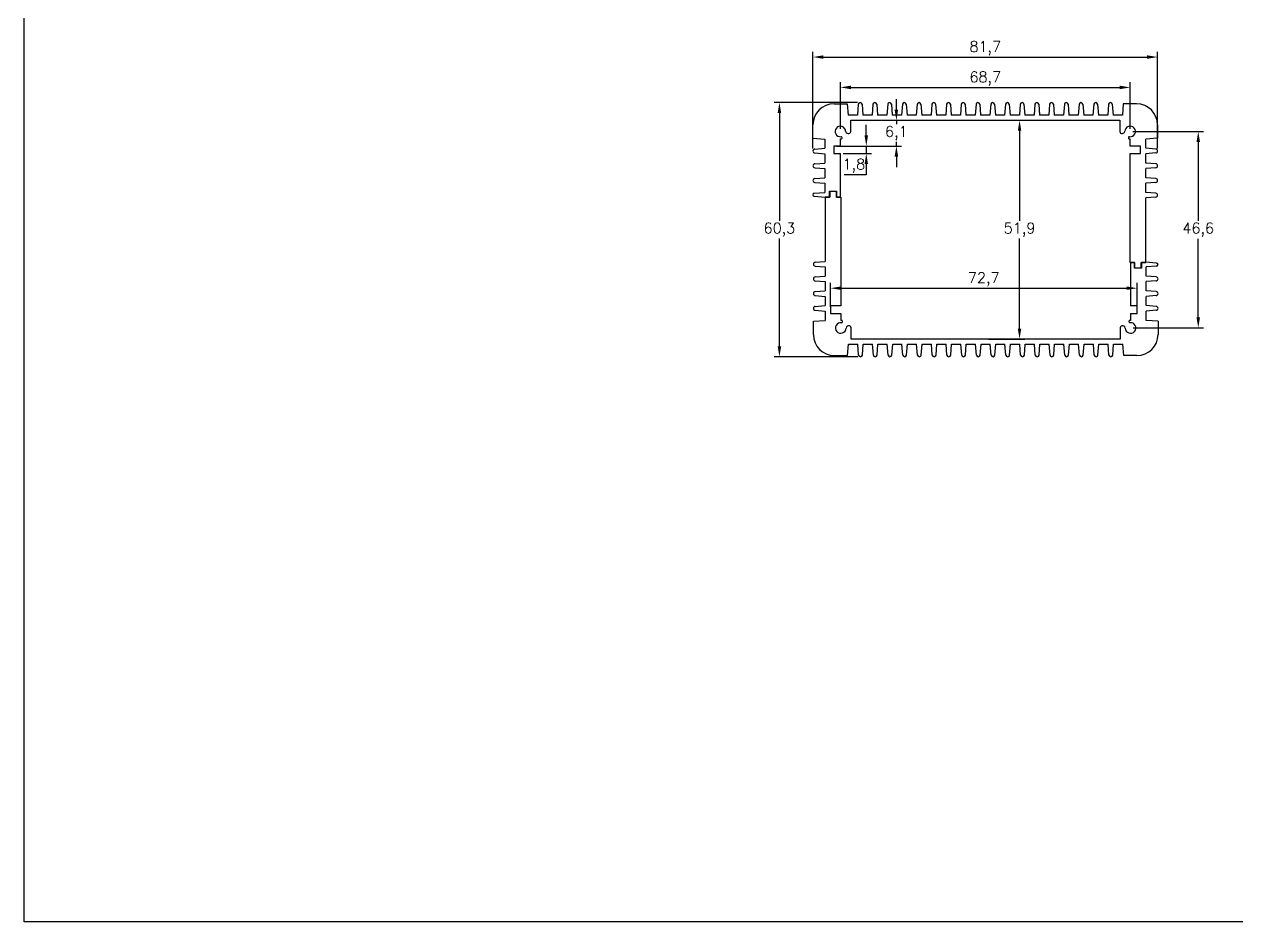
# Model space of a CAD drawing. Header units: millimetres. Extents: x 860 to 1430, y 469 to 872.
# Drawn here: x 860 to 1147.4, y 469.4 to 682.1 of the extents above; entities that cross this region are included whole.
import ezdxf

# ---------------------------------------------------------------- set-up
doc = ezdxf.new("R2010")
doc.units = ezdxf.units.MM
doc.styles.get("Standard").update_dxf_attribs({"font": 'txt.shx', "height": 2.5})
doc.dimstyles.new('ISO-25', dxfattribs={"dimtxt": 2.5, "dimasz": 2.5, "dimexe": 1.25, "dimexo": 0.625, "dimtad": 1, "dimtih": 1, "dimtoh": 1, "dimdec": 1, "dimtxsty": 'Standard', "dimcen": 2.5, "dimadec": 0, "dimazin": 0, "dimtfac": 1, "dimtdec": 1, "dimtmove": 0, "dimatfit": 3, "dimfxl": 0, "dimarcsym": 0})

# ---------------------------------------------------------------- blocks, each defined once
blk = doc.blocks.new('*D2')
at = {"color": 0, "lineweight": -2}
for p, q in [((1053.47, 657.36), (1053.47, 668.42)), ((1055.97, 667.17), (1119.67, 667.17)), ((1122.17, 657.36), (1122.17, 668.42))]:
    blk.add_line(p, q, dxfattribs=at)
at = {"color": 0}
for points in [[(1055.97, 667.59), (1055.97, 666.75), (1053.47, 667.17)], [(1119.67, 667.59), (1119.67, 666.75), (1122.17, 667.17)]]:
    blk.add_solid(points, dxfattribs=at)
at = {"layer": 'Defpoints', "color": 0}
for p in [(1122.17, 667.17), (1053.47, 656.73), (1122.17, 656.73)]:
    blk.add_point(p, dxfattribs=at)
at = {"color": 0, "insert": (1087.82, 669.28), "char_height": 2.5, "attachment_point": 5}
blk.add_mtext('68,7', dxfattribs=at)
blk = doc.blocks.new('*D4')
at = {"color": 0, "lineweight": -2}
for p, q in [((1046.97, 652.72), (1046.97, 675.62)), ((1128.67, 652.72), (1128.67, 675.62)), ((1049.47, 674.37), (1126.17, 674.37))]:
    blk.add_line(p, q, dxfattribs=at)
at = {"color": 0}
for points in [[(1049.47, 674.78), (1049.47, 673.95), (1046.97, 674.37)], [(1126.17, 674.78), (1126.17, 673.95), (1128.67, 674.37)]]:
    blk.add_solid(points, dxfattribs=at)
at = {"layer": 'Defpoints', "color": 0}
for p in [(1128.67, 674.37), (1046.97, 652.09), (1128.67, 652.09)]:
    blk.add_point(p, dxfattribs=at)
at = {"color": 0, "insert": (1087.82, 676.47), "char_height": 2.5, "attachment_point": 5}
blk.add_mtext('81,7', dxfattribs=at)
blk = doc.blocks.new('*D5')
at = {"color": 0, "lineweight": -2}
for p, q in [((1057.54, 663.58), (1037.78, 663.58)), ((1039.03, 661.08), (1039.03, 635.55)), ((1039.03, 605.8), (1039.03, 631.34)), ((1057.63, 603.3), (1037.78, 603.3))]:
    blk.add_line(p, q, dxfattribs=at)
at = {"color": 0}
for points in [[(1038.61, 661.08), (1039.45, 661.08), (1039.03, 663.58)], [(1038.61, 605.8), (1039.45, 605.8), (1039.03, 603.3)]]:
    blk.add_solid(points, dxfattribs=at)
at = {"layer": 'Defpoints', "color": 0}
for p in [(1058.16, 663.58), (1039.03, 603.3), (1058.25, 603.3)]:
    blk.add_point(p, dxfattribs=at)
at = {"color": 0, "insert": (1039.03, 633.44), "char_height": 2.5, "attachment_point": 5}
blk.add_mtext('60,3', dxfattribs=at)
blk = doc.blocks.new('*D6')
at = {"color": 0, "lineweight": -2}
for p, q in [((1122.8, 656.73), (1139.56, 656.73)), ((1138.31, 654.23), (1138.31, 635.58)), ((1138.31, 612.65), (1138.31, 631.31)), ((1122.9, 610.15), (1139.56, 610.15))]:
    blk.add_line(p, q, dxfattribs=at)
at = {"color": 0}
for points in [[(1137.89, 654.23), (1138.72, 654.23), (1138.31, 656.73)], [(1137.89, 612.65), (1138.72, 612.65), (1138.31, 610.15)]]:
    blk.add_solid(points, dxfattribs=at)
at = {"layer": 'Defpoints', "color": 0}
for p in [(1122.17, 656.73), (1122.27, 610.15), (1138.31, 610.15)]:
    blk.add_point(p, dxfattribs=at)
at = {"color": 0, "insert": (1138.31, 633.44), "char_height": 2.5, "attachment_point": 5}
blk.add_mtext('46,6', dxfattribs=at)
blk = doc.blocks.new('*D7')
at = {"color": 0, "lineweight": -2}
for p, q in [((1059.61, 655.78), (1059.61, 658.28)), ((1054.1, 653.28), (1060.86, 653.28)), ((1059.61, 653.28), (1059.61, 651.48)), ((1054.1, 651.48), (1060.86, 651.48)), ((1059.61, 648.98), (1059.61, 646.48)), ((1059.61, 646.48), (1054.35, 646.48))]:
    blk.add_line(p, q, dxfattribs=at)
at = {"color": 0}
for points in [[(1059.2, 655.78), (1060.03, 655.78), (1059.61, 653.28)], [(1059.2, 648.98), (1060.03, 648.98), (1059.61, 651.48)]]:
    blk.add_solid(points, dxfattribs=at)
at = {"layer": 'Defpoints', "color": 0}
for p in [(1053.47, 653.28), (1053.47, 651.48), (1059.61, 651.48)]:
    blk.add_point(p, dxfattribs=at)
at = {"color": 0, "insert": (1056.67, 648.59), "char_height": 2.5, "attachment_point": 5}
blk.add_mtext('1,8', dxfattribs=at)
blk = doc.blocks.new('*D9')
at = {"color": 0, "lineweight": -2}
for p, q in [((1066.75, 661.88), (1066.75, 664.38)), ((1056.55, 659.38), (1068, 659.38)), ((1066.75, 659.38), (1066.75, 658.44)), ((1052.55, 653.28), (1068, 653.28)), ((1066.75, 653.28), (1066.75, 654.23)), ((1066.75, 650.78), (1066.75, 648.28))]:
    blk.add_line(p, q, dxfattribs=at)
at = {"color": 0}
for points in [[(1066.33, 661.88), (1067.17, 661.88), (1066.75, 659.38)], [(1066.33, 650.78), (1067.17, 650.78), (1066.75, 653.28)]]:
    blk.add_solid(points, dxfattribs=at)
at = {"layer": 'Defpoints', "color": 0}
for p in [(1055.92, 659.38), (1066.75, 659.38), (1051.93, 653.28)]:
    blk.add_point(p, dxfattribs=at)
at = {"color": 0, "insert": (1066.75, 656.33), "char_height": 2.5, "attachment_point": 5}
blk.add_mtext('6,1', dxfattribs=at)
blk = doc.blocks.new('*D10')
at = {"color": 0, "lineweight": -2}
for p, q in [((1051.11, 615.13), (1051.11, 620.82)), ((1053.61, 619.57), (1121.31, 619.57)), ((1123.81, 615.13), (1123.81, 620.82))]:
    blk.add_line(p, q, dxfattribs=at)
at = {"color": 0}
for points in [[(1053.61, 619.99), (1053.61, 619.16), (1051.11, 619.57)], [(1121.31, 619.99), (1121.31, 619.16), (1123.81, 619.57)]]:
    blk.add_solid(points, dxfattribs=at)
at = {"layer": 'Defpoints', "color": 0}
for p in [(1123.81, 619.57), (1051.11, 614.5), (1123.81, 614.5)]:
    blk.add_point(p, dxfattribs=at)
at = {"color": 0, "insert": (1087.46, 621.68), "char_height": 2.5, "attachment_point": 5}
blk.add_mtext('72,7', dxfattribs=at)
blk = doc.blocks.new('*D11')
at = {"color": 0, "lineweight": -2}
for p, q in [((1088.55, 659.38), (1097.2, 659.38)), ((1095.95, 656.88), (1095.95, 635.55)), ((1095.95, 610), (1095.95, 631.34)), ((1088.55, 607.5), (1097.2, 607.5))]:
    blk.add_line(p, q, dxfattribs=at)
at = {"color": 0}
for points in [[(1095.53, 656.88), (1096.36, 656.88), (1095.95, 659.38)], [(1095.53, 610), (1096.36, 610), (1095.95, 607.5)]]:
    blk.add_solid(points, dxfattribs=at)
at = {"layer": 'Defpoints', "color": 0}
for p in [(1087.92, 659.38), (1095.95, 659.38), (1087.92, 607.5)]:
    blk.add_point(p, dxfattribs=at)
at = {"color": 0, "insert": (1095.95, 633.44), "char_height": 2.5, "attachment_point": 5}
blk.add_mtext('51,9', dxfattribs=at)

msp = doc.modelspace()

# ---------------------------------------------------------------- linework, layer by layer
at = {"linetype": 'Continuous'}
for p, q in [((1051.97, 663.28), (1055.11, 663.28)), ((1051.97, 663.28), (1055.11, 663.28)), ((1055.11, 663.28), (1055.32, 660.58)), ((1055.11, 663.28), (1055.32, 660.58)), ((1057.71, 663.17), (1057.51, 660.58)), ((1057.71, 663.17), (1057.51, 660.58)), ((1058.61, 663.17), (1058.81, 660.58)), ((1058.61, 663.17), (1058.81, 660.58)), ((1061.2, 663.17), (1061, 660.58)), ((1061.2, 663.17), (1061, 660.58)), ((1062.1, 663.17), (1062.3, 660.58)), ((1062.1, 663.17), (1062.3, 660.58)), ((1064.69, 663.17), (1064.49, 660.58)), ((1064.69, 663.17), (1064.49, 660.58)), ((1065.59, 663.17), (1065.79, 660.58)), ((1065.59, 663.17), (1065.79, 660.58)), ((1068.18, 663.17), (1067.98, 660.58)), ((1068.18, 663.17), (1067.98, 660.58)), ((1069.08, 663.17), (1069.28, 660.58)), ((1069.08, 663.17), (1069.28, 660.58)), ((1071.67, 663.17), (1071.47, 660.58)), ((1071.67, 663.17), (1071.47, 660.58)), ((1072.57, 663.17), (1072.77, 660.58)), ((1072.57, 663.17), (1072.77, 660.58)), ((1075.16, 663.17), (1074.96, 660.58)), ((1075.16, 663.17), (1074.96, 660.58)), ((1076.06, 663.17), (1076.26, 660.58)), ((1076.06, 663.17), (1076.26, 660.58)), ((1078.65, 663.17), (1078.45, 660.58)), ((1078.65, 663.17), (1078.45, 660.58)), ((1079.55, 663.17), (1079.75, 660.58)), ((1079.55, 663.17), (1079.75, 660.58)), ((1082.14, 663.17), (1081.94, 660.58)), ((1082.14, 663.17), (1081.94, 660.58)), ((1083.04, 663.17), (1083.24, 660.58)), ((1083.04, 663.17), (1083.24, 660.58)), ((1085.63, 663.17), (1085.43, 660.58)), ((1085.63, 663.17), (1085.43, 660.58)), ((1086.53, 663.17), (1086.73, 660.58)), ((1086.53, 663.17), (1086.73, 660.58)), ((1089.12, 663.17), (1088.92, 660.58)), ((1089.12, 663.17), (1088.92, 660.58)), ((1090.02, 663.17), (1090.22, 660.58)), ((1090.02, 663.17), (1090.22, 660.58)), ((1092.61, 663.17), (1092.41, 660.58)), ((1092.61, 663.17), (1092.41, 660.58)), ((1093.51, 663.17), (1093.71, 660.58)), ((1093.51, 663.17), (1093.71, 660.58)), ((1096.1, 663.17), (1095.9, 660.58)), ((1096.1, 663.17), (1095.9, 660.58)), ((1097, 663.17), (1097.2, 660.58)), ((1097, 663.17), (1097.2, 660.58)), ((1099.59, 663.17), (1099.39, 660.58)), ((1099.59, 663.17), (1099.39, 660.58)), ((1100.49, 663.17), (1100.69, 660.58)), ((1100.49, 663.17), (1100.69, 660.58)), ((1103.08, 663.17), (1102.88, 660.58)), ((1103.08, 663.17), (1102.88, 660.58)), ((1103.98, 663.17), (1104.18, 660.58)), ((1103.98, 663.17), (1104.18, 660.58)), ((1106.57, 663.17), (1106.37, 660.58)), ((1106.57, 663.17), (1106.37, 660.58)), ((1107.47, 663.17), (1107.67, 660.58)), ((1107.47, 663.17), (1107.67, 660.58)), ((1110.06, 663.17), (1109.86, 660.58)), ((1110.06, 663.17), (1109.86, 660.58)), ((1110.96, 663.17), (1111.16, 660.58)), ((1110.96, 663.17), (1111.16, 660.58)), ((1113.55, 663.17), (1113.35, 660.58)), ((1113.55, 663.17), (1113.35, 660.58)), ((1114.45, 663.17), (1114.65, 660.58)), ((1114.45, 663.17), (1114.65, 660.58)), ((1117.04, 663.17), (1116.84, 660.58)), ((1117.04, 663.17), (1116.84, 660.58)), ((1117.94, 663.17), (1118.14, 660.58)), ((1117.94, 663.17), (1118.14, 660.58)), ((1120.54, 663.28), (1120.33, 660.58)), ((1120.54, 663.28), (1120.33, 660.58)), ((1123.67, 663.28), (1120.54, 663.28)), ((1123.67, 663.28), (1120.54, 663.28)), ((1046.97, 655.15), (1046.97, 658.28)), ((1046.97, 655.15), (1046.97, 658.28)), ((1057.51, 660.58), (1055.32, 660.58)), ((1057.51, 660.58), (1055.32, 660.58)), ((1055.92, 656.73), (1055.92, 659.38)), ((1055.92, 659.38), (1119.72, 659.38)), ((1055.92, 656.73), (1055.92, 659.38)), ((1055.92, 659.38), (1119.72, 659.38)), ((1061, 660.58), (1058.81, 660.58)), ((1061, 660.58), (1058.81, 660.58)), ((1064.49, 660.58), (1062.3, 660.58)), ((1064.49, 660.58), (1062.3, 660.58)), ((1067.98, 660.58), (1065.79, 660.58)), ((1067.98, 660.58), (1065.79, 660.58)), ((1071.47, 660.58), (1069.28, 660.58)), ((1071.47, 660.58), (1069.28, 660.58)), ((1074.96, 660.58), (1072.77, 660.58)), ((1074.96, 660.58), (1072.77, 660.58)), ((1078.45, 660.58), (1076.26, 660.58)), ((1078.45, 660.58), (1076.26, 660.58)), ((1081.94, 660.58), (1079.75, 660.58)), ((1081.94, 660.58), (1079.75, 660.58)), ((1085.43, 660.58), (1083.24, 660.58)), ((1085.43, 660.58), (1083.24, 660.58)), ((1088.92, 660.58), (1086.73, 660.58)), ((1088.92, 660.58), (1086.73, 660.58)), ((1092.41, 660.58), (1090.22, 660.58)), ((1092.41, 660.58), (1090.22, 660.58)), ((1095.9, 660.58), (1093.71, 660.58)), ((1095.9, 660.58), (1093.71, 660.58)), ((1099.39, 660.58), (1097.2, 660.58)), ((1099.39, 660.58), (1097.2, 660.58)), ((1102.88, 660.58), (1100.69, 660.58)), ((1102.88, 660.58), (1100.69, 660.58)), ((1106.37, 660.58), (1104.18, 660.58)), ((1106.37, 660.58), (1104.18, 660.58)), ((1109.86, 660.58), (1107.67, 660.58)), ((1109.86, 660.58), (1107.67, 660.58)), ((1113.35, 660.58), (1111.16, 660.58)), ((1113.35, 660.58), (1111.16, 660.58)), ((1116.84, 660.58), (1114.65, 660.58)), ((1116.84, 660.58), (1114.65, 660.58)), ((1120.33, 660.58), (1118.14, 660.58)), ((1120.33, 660.58), (1118.14, 660.58)), ((1119.72, 659.38), (1119.72, 656.73)), ((1119.72, 659.38), (1119.72, 656.73)), ((1128.67, 658.28), (1128.67, 655.15)), ((1128.67, 658.28), (1128.67, 655.15)), ((1053.87, 655.23), (1053.84, 655.34)), ((1053.87, 655.23), (1053.84, 655.34)), ((1055.09, 656.3), (1055.29, 656.24)), ((1055.09, 656.3), (1055.29, 656.24)), ((1120.35, 656.24), (1120.55, 656.3)), ((1120.35, 656.24), (1120.55, 656.3)), ((1121.8, 655.34), (1121.77, 655.23)), ((1121.8, 655.34), (1121.77, 655.23)), ((1046.97, 655.15), (1049.77, 654.93)), ((1046.97, 655.15), (1049.77, 654.93)), ((1047.4, 652.56), (1049.77, 652.74)), ((1047.4, 652.56), (1049.77, 652.74)), ((1049.77, 654.93), (1049.77, 652.74)), ((1049.77, 654.93), (1049.77, 652.74)), ((1051.93, 653.28), (1051.93, 651.48)), ((1053.47, 653.28), (1051.93, 653.28)), ((1051.93, 653.28), (1051.93, 651.48)), ((1053.47, 653.28), (1051.93, 653.28)), ((1053.47, 653.28), (1053.47, 654.98)), ((1053.47, 654.98), (1053.68, 654.98)), ((1053.47, 653.28), (1053.47, 654.98)), ((1053.47, 654.98), (1053.68, 654.98)), ((1121.96, 654.98), (1122.17, 654.98)), ((1121.96, 654.98), (1122.17, 654.98)), ((1122.17, 653.28), (1122.17, 654.98)), ((1122.17, 653.28), (1122.17, 654.98)), ((1124.63, 653.28), (1122.17, 653.28)), ((1124.63, 653.28), (1122.17, 653.28)), ((1124.63, 651.48), (1124.63, 653.28)), ((1124.63, 651.48), (1124.63, 653.28)), ((1128.67, 655.15), (1125.87, 654.93)), ((1128.67, 655.15), (1125.87, 654.93)), ((1125.87, 652.74), (1125.87, 654.93)), ((1125.87, 652.74), (1125.87, 654.93)), ((1128.24, 652.56), (1125.87, 652.74)), ((1128.24, 652.56), (1125.87, 652.74)), ((1047.4, 651.63), (1049.77, 651.44)), ((1047.4, 651.63), (1049.77, 651.44)), ((1049.77, 651.44), (1049.77, 649.25)), ((1049.77, 651.44), (1049.77, 649.25)), ((1051.93, 651.48), (1053.47, 651.48)), ((1051.93, 651.48), (1053.47, 651.48)), ((1053.47, 641.18), (1053.47, 651.48)), ((1053.47, 641.18), (1053.47, 651.48)), ((1122.17, 651.48), (1124.63, 651.48)), ((1122.17, 625.7), (1122.17, 651.48)), ((1122.17, 651.48), (1124.63, 651.48)), ((1122.17, 625.7), (1122.17, 651.48)), ((1128.24, 651.63), (1125.87, 651.44)), ((1128.24, 651.63), (1125.87, 651.44)), ((1125.87, 649.25), (1125.87, 651.44)), ((1125.87, 649.25), (1125.87, 651.44)), ((1047.4, 649.07), (1049.77, 649.25)), ((1047.4, 649.07), (1049.77, 649.25)), ((1047.4, 648.14), (1049.77, 647.95)), ((1047.4, 648.14), (1049.77, 647.95)), ((1049.77, 647.95), (1049.77, 645.76)), ((1049.77, 647.95), (1049.77, 645.76)), ((1128.24, 649.07), (1125.87, 649.25)), ((1128.24, 649.07), (1125.87, 649.25)), ((1128.24, 648.14), (1125.87, 647.95)), ((1128.24, 648.14), (1125.87, 647.95)), ((1125.87, 645.76), (1125.87, 647.95)), ((1125.87, 645.76), (1125.87, 647.95)), ((1047.4, 645.58), (1049.77, 645.76)), ((1047.4, 645.58), (1049.77, 645.76)), ((1047.4, 644.65), (1049.77, 644.46)), ((1047.4, 644.65), (1049.77, 644.46)), ((1049.77, 644.46), (1049.77, 642.27)), ((1049.77, 644.46), (1049.77, 642.27)), ((1128.24, 645.58), (1125.87, 645.76)), ((1128.24, 645.58), (1125.87, 645.76)), ((1128.24, 644.65), (1125.87, 644.46)), ((1128.24, 644.65), (1125.87, 644.46)), ((1125.87, 642.27), (1125.87, 644.46)), ((1125.87, 642.27), (1125.87, 644.46)), ((1047.29, 642.08), (1049.77, 642.27)), ((1047.29, 642.08), (1049.77, 642.27)), ((1047.29, 641.38), (1049.87, 641.17)), ((1047.29, 641.38), (1049.87, 641.17)), ((1050.97, 641.18), (1049.87, 641.18)), ((1049.87, 641.18), (1049.87, 625.91)), ((1050.97, 641.18), (1049.87, 641.18)), ((1049.87, 641.18), (1049.87, 625.91)), ((1050.87, 641.18), (1050.87, 642.58)), ((1050.87, 642.58), (1052.57, 642.58)), ((1050.87, 641.18), (1050.87, 642.58)), ((1050.87, 642.58), (1052.57, 642.58)), ((1050.97, 642.58), (1052.47, 642.58)), ((1050.97, 642.58), (1050.97, 641.18)), ((1050.97, 642.58), (1052.47, 642.58)), ((1050.97, 642.58), (1050.97, 641.18)), ((1052.47, 642.58), (1052.47, 641.18)), ((1052.47, 642.58), (1052.47, 641.18)), ((1053.57, 641.18), (1052.47, 641.18)), ((1053.57, 641.18), (1052.47, 641.18)), ((1052.57, 642.58), (1052.57, 641.18)), ((1052.57, 642.58), (1052.57, 641.18)), ((1053.57, 641.18), (1053.57, 615.4)), ((1053.57, 641.18), (1053.57, 615.4)), ((1128.24, 642.09), (1125.87, 642.27)), ((1128.24, 642.09), (1125.87, 642.27)), ((1128.24, 641.16), (1125.87, 640.97)), ((1128.24, 641.16), (1125.87, 640.97)), ((1125.87, 625.7), (1125.87, 640.97)), ((1125.87, 625.7), (1125.87, 640.97)), ((1047.5, 625.72), (1049.87, 625.91)), ((1047.5, 625.72), (1049.87, 625.91)), ((1047.5, 624.8), (1049.87, 624.61)), ((1047.5, 624.8), (1049.87, 624.61)), ((1049.87, 624.61), (1049.87, 622.42)), ((1049.87, 624.61), (1049.87, 622.42)), ((1122.17, 625.7), (1123.27, 625.7)), ((1122.17, 625.7), (1123.27, 625.7)), ((1122.27, 625.7), (1122.27, 615.4)), ((1122.27, 625.7), (1122.27, 615.4)), ((1123.17, 624.3), (1123.17, 625.7)), ((1123.17, 624.3), (1123.17, 625.7)), ((1124.87, 624.3), (1123.17, 624.3)), ((1124.87, 624.3), (1123.17, 624.3)), ((1123.27, 624.3), (1123.27, 625.7)), ((1123.27, 624.3), (1123.27, 625.7)), ((1124.77, 624.3), (1123.27, 624.3)), ((1124.77, 624.3), (1123.27, 624.3)), ((1124.77, 625.7), (1125.87, 625.7)), ((1124.77, 624.3), (1124.77, 625.7)), ((1124.77, 625.7), (1125.87, 625.7)), ((1124.77, 624.3), (1124.77, 625.7)), ((1124.87, 625.7), (1124.87, 624.3)), ((1124.87, 625.7), (1124.87, 624.3)), ((1128.45, 625.51), (1125.87, 625.71)), ((1128.45, 625.51), (1125.87, 625.71)), ((1128.45, 624.81), (1125.97, 624.61)), ((1128.45, 624.81), (1125.97, 624.61)), ((1125.97, 622.42), (1125.97, 624.61)), ((1125.97, 622.42), (1125.97, 624.61)), ((1047.5, 622.24), (1049.87, 622.42)), ((1047.5, 622.24), (1049.87, 622.42)), ((1047.5, 621.31), (1049.87, 621.12)), ((1047.5, 621.31), (1049.87, 621.12)), ((1049.87, 621.12), (1049.87, 618.93)), ((1049.87, 621.12), (1049.87, 618.93)), ((1128.34, 622.24), (1125.97, 622.42)), ((1128.34, 622.24), (1125.97, 622.42)), ((1128.34, 621.31), (1125.97, 621.12)), ((1128.34, 621.31), (1125.97, 621.12)), ((1125.97, 618.93), (1125.97, 621.12)), ((1125.97, 618.93), (1125.97, 621.12)), ((1047.5, 618.75), (1049.87, 618.93)), ((1047.5, 618.75), (1049.87, 618.93)), ((1128.34, 618.75), (1125.97, 618.93)), ((1128.34, 618.75), (1125.97, 618.93)), ((1047.5, 617.82), (1049.87, 617.63)), ((1047.5, 617.82), (1049.87, 617.63)), ((1047.5, 615.26), (1049.87, 615.44)), ((1047.5, 615.26), (1049.87, 615.44)), ((1049.87, 617.63), (1049.87, 615.44)), ((1049.87, 617.63), (1049.87, 615.44)), ((1053.57, 615.4), (1051.11, 615.4)), ((1051.11, 615.4), (1051.11, 613.6)), ((1053.57, 615.4), (1051.11, 615.4)), ((1051.11, 615.4), (1051.11, 613.6)), ((1123.81, 615.4), (1122.27, 615.4)), ((1123.81, 615.4), (1122.27, 615.4)), ((1123.81, 613.6), (1123.81, 615.4)), ((1123.81, 613.6), (1123.81, 615.4)), ((1128.34, 617.82), (1125.97, 617.63)), ((1128.34, 617.82), (1125.97, 617.63)), ((1125.97, 615.44), (1125.97, 617.63)), ((1125.97, 615.44), (1125.97, 617.63)), ((1128.34, 615.26), (1125.97, 615.44)), ((1128.34, 615.26), (1125.97, 615.44)), ((1047.5, 614.33), (1049.87, 614.14)), ((1047.5, 614.33), (1049.87, 614.14)), ((1049.87, 614.14), (1049.87, 611.95)), ((1049.87, 614.14), (1049.87, 611.95)), ((1051.11, 613.6), (1053.57, 613.6)), ((1051.11, 613.6), (1053.57, 613.6)), ((1053.57, 613.6), (1053.57, 611.9)), ((1053.57, 613.6), (1053.57, 611.9)), ((1122.27, 613.6), (1122.27, 611.9)), ((1122.27, 613.6), (1123.81, 613.6)), ((1122.27, 613.6), (1122.27, 611.9)), ((1122.27, 613.6), (1123.81, 613.6)), ((1128.34, 614.33), (1125.97, 614.14)), ((1128.34, 614.33), (1125.97, 614.14)), ((1125.97, 611.95), (1125.97, 614.14)), ((1125.97, 611.95), (1125.97, 614.14)), ((1047.07, 611.73), (1049.87, 611.95)), ((1047.07, 611.73), (1049.87, 611.95)), ((1047.07, 608.6), (1047.07, 611.73)), ((1047.07, 608.6), (1047.07, 611.73)), ((1053.78, 611.9), (1053.57, 611.9)), ((1053.78, 611.9), (1053.57, 611.9)), ((1053.94, 611.54), (1053.97, 611.65)), ((1053.94, 611.54), (1053.97, 611.65)), ((1055.39, 610.64), (1055.19, 610.59)), ((1055.39, 610.64), (1055.19, 610.59)), ((1056.02, 607.5), (1056.02, 610.16)), ((1056.02, 607.5), (1056.02, 610.16)), ((1119.82, 610.16), (1119.82, 607.5)), ((1119.82, 610.16), (1119.82, 607.5)), ((1120.65, 610.59), (1120.45, 610.64)), ((1120.65, 610.59), (1120.45, 610.64)), ((1121.87, 611.65), (1121.9, 611.54)), ((1121.87, 611.65), (1121.9, 611.54)), ((1122.27, 611.9), (1122.06, 611.9)), ((1122.27, 611.9), (1122.06, 611.9)), ((1128.77, 611.73), (1125.97, 611.95)), ((1128.77, 611.73), (1125.97, 611.95)), ((1128.77, 611.73), (1128.77, 608.6)), ((1128.77, 611.73), (1128.77, 608.6)), ((1119.82, 607.5), (1056.02, 607.5)), ((1119.82, 607.5), (1056.02, 607.5)), ((1052.07, 603.6), (1055.2, 603.6)), ((1052.07, 603.6), (1055.2, 603.6)), ((1055.2, 603.6), (1055.41, 606.3)), ((1055.2, 603.6), (1055.41, 606.3)), ((1055.41, 606.3), (1057.6, 606.3)), ((1055.41, 606.3), (1057.6, 606.3)), ((1057.8, 603.71), (1057.6, 606.3)), ((1057.8, 603.71), (1057.6, 606.3)), ((1058.7, 603.71), (1058.9, 606.3)), ((1058.7, 603.71), (1058.9, 606.3)), ((1058.9, 606.3), (1061.09, 606.3)), ((1058.9, 606.3), (1061.09, 606.3)), ((1061.29, 603.71), (1061.09, 606.3)), ((1061.29, 603.71), (1061.09, 606.3)), ((1062.19, 603.71), (1062.39, 606.3)), ((1062.19, 603.71), (1062.39, 606.3)), ((1062.39, 606.3), (1064.58, 606.3)), ((1062.39, 606.3), (1064.58, 606.3)), ((1064.78, 603.71), (1064.58, 606.3)), ((1064.78, 603.71), (1064.58, 606.3)), ((1065.68, 603.71), (1065.88, 606.3)), ((1065.68, 603.71), (1065.88, 606.3)), ((1065.88, 606.3), (1068.07, 606.3)), ((1065.88, 606.3), (1068.07, 606.3)), ((1068.27, 603.71), (1068.07, 606.3)), ((1068.27, 603.71), (1068.07, 606.3)), ((1069.17, 603.71), (1069.37, 606.3)), ((1069.17, 603.71), (1069.37, 606.3)), ((1069.37, 606.3), (1071.56, 606.3)), ((1069.37, 606.3), (1071.56, 606.3)), ((1071.76, 603.71), (1071.56, 606.3)), ((1071.76, 603.71), (1071.56, 606.3)), ((1072.66, 603.71), (1072.86, 606.3)), ((1072.66, 603.71), (1072.86, 606.3)), ((1072.86, 606.3), (1075.05, 606.3)), ((1072.86, 606.3), (1075.05, 606.3)), ((1075.25, 603.71), (1075.05, 606.3)), ((1075.25, 603.71), (1075.05, 606.3)), ((1076.15, 603.71), (1076.35, 606.3)), ((1076.15, 603.71), (1076.35, 606.3)), ((1076.35, 606.3), (1078.54, 606.3)), ((1076.35, 606.3), (1078.54, 606.3)), ((1078.74, 603.71), (1078.54, 606.3)), ((1078.74, 603.71), (1078.54, 606.3)), ((1079.64, 603.71), (1079.84, 606.3)), ((1079.64, 603.71), (1079.84, 606.3)), ((1079.84, 606.3), (1082.03, 606.3)), ((1079.84, 606.3), (1082.03, 606.3)), ((1082.23, 603.71), (1082.03, 606.3)), ((1082.23, 603.71), (1082.03, 606.3)), ((1083.13, 603.71), (1083.33, 606.3)), ((1083.13, 603.71), (1083.33, 606.3)), ((1083.33, 606.3), (1085.52, 606.3)), ((1083.33, 606.3), (1085.52, 606.3)), ((1085.72, 603.71), (1085.52, 606.3)), ((1085.72, 603.71), (1085.52, 606.3)), ((1086.62, 603.71), (1086.82, 606.3)), ((1086.62, 603.71), (1086.82, 606.3)), ((1086.82, 606.3), (1089.01, 606.3)), ((1086.82, 606.3), (1089.01, 606.3)), ((1089.21, 603.71), (1089.01, 606.3)), ((1089.21, 603.71), (1089.01, 606.3)), ((1090.11, 603.71), (1090.31, 606.3)), ((1090.11, 603.71), (1090.31, 606.3)), ((1090.31, 606.3), (1092.5, 606.3)), ((1090.31, 606.3), (1092.5, 606.3)), ((1092.7, 603.71), (1092.5, 606.3)), ((1092.7, 603.71), (1092.5, 606.3)), ((1093.6, 603.71), (1093.8, 606.3)), ((1093.6, 603.71), (1093.8, 606.3)), ((1093.8, 606.3), (1095.99, 606.3)), ((1093.8, 606.3), (1095.99, 606.3)), ((1096.19, 603.71), (1095.99, 606.3)), ((1096.19, 603.71), (1095.99, 606.3)), ((1097.09, 603.71), (1097.29, 606.3)), ((1097.09, 603.71), (1097.29, 606.3)), ((1097.29, 606.3), (1099.48, 606.3)), ((1097.29, 606.3), (1099.48, 606.3)), ((1099.68, 603.71), (1099.48, 606.3)), ((1099.68, 603.71), (1099.48, 606.3)), ((1100.58, 603.71), (1100.78, 606.3)), ((1100.58, 603.71), (1100.78, 606.3)), ((1100.78, 606.3), (1102.97, 606.3)), ((1100.78, 606.3), (1102.97, 606.3)), ((1103.17, 603.71), (1102.97, 606.3)), ((1103.17, 603.71), (1102.97, 606.3)), ((1104.07, 603.71), (1104.27, 606.3)), ((1104.07, 603.71), (1104.27, 606.3)), ((1104.27, 606.3), (1106.46, 606.3)), ((1104.27, 606.3), (1106.46, 606.3)), ((1106.66, 603.71), (1106.46, 606.3)), ((1106.66, 603.71), (1106.46, 606.3)), ((1107.56, 603.71), (1107.76, 606.3)), ((1107.56, 603.71), (1107.76, 606.3)), ((1107.76, 606.3), (1109.95, 606.3)), ((1107.76, 606.3), (1109.95, 606.3)), ((1110.15, 603.71), (1109.95, 606.3)), ((1110.15, 603.71), (1109.95, 606.3)), ((1111.05, 603.71), (1111.25, 606.3)), ((1111.05, 603.71), (1111.25, 606.3)), ((1111.25, 606.3), (1113.44, 606.3)), ((1111.25, 606.3), (1113.44, 606.3)), ((1113.64, 603.71), (1113.44, 606.3)), ((1113.64, 603.71), (1113.44, 606.3)), ((1114.54, 603.71), (1114.74, 606.3)), ((1114.54, 603.71), (1114.74, 606.3)), ((1114.74, 606.3), (1116.93, 606.3)), ((1114.74, 606.3), (1116.93, 606.3)), ((1117.13, 603.71), (1116.93, 606.3)), ((1117.13, 603.71), (1116.93, 606.3)), ((1118.03, 603.71), (1118.23, 606.3)), ((1118.03, 603.71), (1118.23, 606.3)), ((1118.23, 606.3), (1120.42, 606.3)), ((1118.23, 606.3), (1120.42, 606.3)), ((1120.63, 603.6), (1120.42, 606.3)), ((1120.63, 603.6), (1120.42, 606.3)), ((1123.77, 603.6), (1120.63, 603.6)), ((1123.77, 603.6), (1120.63, 603.6))]:
    msp.add_line(p, q, dxfattribs=at)
for p, q in [((1049.87, 641.17), (1050.87, 641.18)), ((1052.57, 641.18), (1053.47, 641.18)), ((1123.17, 625.7), (1122.27, 625.7)), ((1125.87, 625.71), (1124.87, 625.7))]:
    msp.add_line(p, q)
msp.add_lwpolyline([(860.02, 872.46), (1378.15, 872.46), (1378.15, 469.38), (860.02, 469.38)], close=True)
for centre, radius, start, end in [((1051.97, 658.28), 5, 90, 180), ((1051.97, 658.28), 5, 90, 180), ((1058.16, 663.13), 0.448, 4.5, 175.5), ((1058.16, 663.13), 0.448, 4.5, 175.5), ((1061.65, 663.13), 0.448, 4.5, 175.5), ((1061.65, 663.13), 0.448, 4.5, 175.5), ((1065.14, 663.13), 0.448, 4.5, 175.5), ((1065.14, 663.13), 0.448, 4.5, 175.5), ((1068.63, 663.13), 0.448, 4.5, 175.5), ((1068.63, 663.13), 0.448, 4.5, 175.5), ((1072.12, 663.13), 0.448, 4.5, 175.5), ((1072.12, 663.13), 0.448, 4.5, 175.5), ((1075.61, 663.13), 0.448, 4.5, 175.5), ((1075.61, 663.13), 0.448, 4.5, 175.5), ((1079.1, 663.13), 0.448, 4.5, 175.5), ((1079.1, 663.13), 0.448, 4.5, 175.5), ((1082.59, 663.13), 0.448, 4.5, 175.5), ((1082.59, 663.13), 0.448, 4.5, 175.5), ((1086.08, 663.13), 0.448, 4.5, 175.5), ((1086.08, 663.13), 0.448, 4.5, 175.5), ((1089.57, 663.13), 0.448, 4.5, 175.5), ((1089.57, 663.13), 0.448, 4.5, 175.5), ((1093.06, 663.13), 0.448, 4.5, 175.5), ((1093.06, 663.13), 0.448, 4.5, 175.5), ((1096.55, 663.13), 0.448, 4.5, 175.5), ((1096.55, 663.13), 0.448, 4.5, 175.5), ((1100.04, 663.13), 0.448, 4.5, 175.5), ((1100.04, 663.13), 0.448, 4.5, 175.5), ((1103.53, 663.13), 0.448, 4.5, 175.5), ((1103.53, 663.13), 0.448, 4.5, 175.5), ((1107.02, 663.13), 0.448, 4.5, 175.5), ((1107.02, 663.13), 0.448, 4.5, 175.5), ((1110.51, 663.13), 0.448, 4.5, 175.5), ((1110.51, 663.13), 0.448, 4.5, 175.5), ((1114, 663.13), 0.448, 4.5, 175.5), ((1114, 663.13), 0.448, 4.5, 175.5), ((1117.49, 663.13), 0.448, 4.5, 175.5), ((1117.49, 663.13), 0.448, 4.5, 175.5), ((1123.67, 658.28), 5, 0, 90), ((1123.67, 658.28), 5, 0, 90), ((1053.47, 656.73), 1.25, 1.6015, 277.0719), ((1053.47, 656.73), 1.25, 1.6015, 277.0719), ((1053.65, 655.29), 0.2, 15, 97.0719), ((1053.65, 655.29), 0.2, 15, 97.0719), ((1055.22, 656.78), 0.5, 181.6015, 255), ((1055.22, 656.78), 0.5, 181.6015, 255), ((1055.42, 656.73), 0.5, 255, 0), ((1055.42, 656.73), 0.5, 255, 0), ((1120.22, 656.73), 0.5, 180, 285), ((1120.22, 656.73), 0.5, 180, 285), ((1120.42, 656.78), 0.5, 285, 358.3985), ((1120.42, 656.78), 0.5, 285, 358.3985), ((1122.17, 656.73), 1.25, 262.9281, 178.3985), ((1122.17, 656.73), 1.25, 262.9281, 178.3985), ((1121.99, 655.29), 0.2, 82.9281, 165), ((1121.99, 655.29), 0.2, 82.9281, 165), ((1047.44, 652.09), 0.465, 94.5, 265.5), ((1047.44, 652.09), 0.465, 94.5, 265.5), ((1053.68, 655.18), 0.2, 270, 15), ((1053.68, 655.18), 0.2, 270, 15), ((1121.96, 655.18), 0.2, 165, 270), ((1121.96, 655.18), 0.2, 165, 270), ((1128.21, 652.09), 0.465, 274.5, 85.5), ((1128.21, 652.09), 0.465, 274.5, 85.5), ((1047.44, 648.6), 0.465, 94.5, 265.5), ((1047.44, 648.6), 0.465, 94.5, 265.5), ((1128.21, 648.6), 0.465, 274.5, 85.5), ((1128.21, 648.6), 0.465, 274.5, 85.5), ((1047.44, 645.11), 0.465, 94.5, 265.5), ((1047.44, 645.11), 0.465, 94.5, 265.5), ((1128.21, 645.11), 0.465, 274.5, 85.5), ((1128.21, 645.11), 0.465, 274.5, 85.5), ((1047.32, 641.73), 0.351, 94.5, 265.5), ((1047.32, 641.73), 0.351, 94.5, 265.5), ((1128.21, 641.62), 0.465, 274.5, 85.5), ((1128.21, 641.62), 0.465, 274.5, 85.5), ((1047.54, 625.26), 0.465, 94.5, 265.5), ((1047.54, 625.26), 0.465, 94.5, 265.5), ((1128.42, 625.16), 0.351, 274.5, 85.5), ((1128.42, 625.16), 0.351, 274.5, 85.5), ((1047.54, 621.77), 0.465, 94.5, 265.5), ((1047.54, 621.77), 0.465, 94.5, 265.5), ((1128.31, 621.77), 0.465, 274.5, 85.5), ((1128.31, 621.77), 0.465, 274.5, 85.5), ((1047.54, 618.28), 0.465, 94.5, 265.5), ((1047.54, 618.28), 0.465, 94.5, 265.5), ((1128.31, 618.28), 0.465, 274.5, 85.5), ((1128.31, 618.28), 0.465, 274.5, 85.5), ((1047.54, 614.79), 0.465, 94.5, 265.5), ((1047.54, 614.79), 0.465, 94.5, 265.5), ((1128.31, 614.79), 0.465, 274.5, 85.5), ((1128.31, 614.79), 0.465, 274.5, 85.5), ((1053.57, 610.15), 1.25, 82.9281, 358.3985), ((1053.57, 610.15), 1.25, 82.9281, 358.3985), ((1053.75, 611.59), 0.2, 262.9281, 345), ((1053.75, 611.59), 0.2, 262.9281, 345), ((1053.78, 611.7), 0.2, 345, 90), ((1053.78, 611.7), 0.2, 345, 90), ((1055.32, 610.1), 0.5, 105, 178.3985), ((1055.32, 610.1), 0.5, 105, 178.3985), ((1055.52, 610.16), 0.5, 0, 105), ((1055.52, 610.16), 0.5, 0, 105), ((1120.32, 610.16), 0.5, 75, 180), ((1120.32, 610.16), 0.5, 75, 180), ((1120.52, 610.1), 0.5, 1.6015, 75), ((1120.52, 610.1), 0.5, 1.6015, 75), ((1122.27, 610.15), 1.25, 181.6015, 97.0719), ((1122.27, 610.15), 1.25, 181.6015, 97.0719), ((1122.06, 611.7), 0.2, 90, 195), ((1122.06, 611.7), 0.2, 90, 195), ((1122.09, 611.59), 0.2, 195, 277.0719), ((1122.09, 611.59), 0.2, 195, 277.0719), ((1052.07, 608.6), 5, 180, 270), ((1052.07, 608.6), 5, 180, 270), ((1123.77, 608.6), 5, 270, 0), ((1123.77, 608.6), 5, 270, 0), ((1058.25, 603.75), 0.448, 184.5, 355.5), ((1058.25, 603.75), 0.448, 184.5, 355.5), ((1061.74, 603.75), 0.448, 184.5, 355.5), ((1061.74, 603.75), 0.448, 184.5, 355.5), ((1065.23, 603.75), 0.448, 184.5, 355.5), ((1065.23, 603.75), 0.448, 184.5, 355.5), ((1068.72, 603.75), 0.448, 184.5, 355.5), ((1068.72, 603.75), 0.448, 184.5, 355.5), ((1072.21, 603.75), 0.448, 184.5, 355.5), ((1072.21, 603.75), 0.448, 184.5, 355.5), ((1075.7, 603.75), 0.448, 184.5, 355.5), ((1075.7, 603.75), 0.448, 184.5, 355.5), ((1079.19, 603.75), 0.448, 184.5, 355.5), ((1079.19, 603.75), 0.448, 184.5, 355.5), ((1082.68, 603.75), 0.448, 184.5, 355.5), ((1082.68, 603.75), 0.448, 184.5, 355.5), ((1086.17, 603.75), 0.448, 184.5, 355.5), ((1086.17, 603.75), 0.448, 184.5, 355.5), ((1089.66, 603.75), 0.448, 184.5, 355.5), ((1089.66, 603.75), 0.448, 184.5, 355.5), ((1093.15, 603.75), 0.448, 184.5, 355.5), ((1093.15, 603.75), 0.448, 184.5, 355.5), ((1096.64, 603.75), 0.448, 184.5, 355.5), ((1096.64, 603.75), 0.448, 184.5, 355.5), ((1100.13, 603.75), 0.448, 184.5, 355.5), ((1100.13, 603.75), 0.448, 184.5, 355.5), ((1103.62, 603.75), 0.448, 184.5, 355.5), ((1103.62, 603.75), 0.448, 184.5, 355.5), ((1107.11, 603.75), 0.448, 184.5, 355.5), ((1107.11, 603.75), 0.448, 184.5, 355.5), ((1110.6, 603.75), 0.448, 184.5, 355.5), ((1110.6, 603.75), 0.448, 184.5, 355.5), ((1114.09, 603.75), 0.448, 184.5, 355.5), ((1114.09, 603.75), 0.448, 184.5, 355.5), ((1117.58, 603.75), 0.448, 184.5, 355.5), ((1117.58, 603.75), 0.448, 184.5, 355.5)]:
    msp.add_arc(centre, radius, start, end, dxfattribs=at)

# ---------------------------------------------------------------- dimensions: what is measured, and where the dimension line sits
for base, p1, p2, picture, middle in [((1128.67, 674.37), (1046.97, 652.09), (1128.67, 652.09), '*D4', (1087.82, 676.47)), ((1123.81, 619.57), (1051.11, 614.5), (1123.81, 614.5), '*D10', (1087.46, 621.68))]:
    dim = msp.add_linear_dim(base=base, p1=p1, p2=p2, dimstyle='ISO-25')
    dim.commit()
    dim.dimension.update_dxf_attribs({"geometry": picture, "text_midpoint": middle})
dim = msp.add_linear_dim(base=(1122.17, 667.17), p1=(1053.47, 656.73), p2=(1122.17, 656.73), dimstyle='ISO-25')
dim.commit()
dim.dimension.update_dxf_attribs({"geometry": '*D2', "text_midpoint": (1087.82, 667.17), "dimtype": 160})
for base, p1, p2, picture, middle in [((1066.75, 659.38), (1051.93, 653.28), (1055.92, 659.38), '*D9', (1066.75, 656.33)), ((1039.03, 603.3), (1058.16, 663.58), (1058.25, 603.3), '*D5', (1039.03, 633.44)), ((1059.61, 651.48), (1053.47, 653.28), (1053.47, 651.48), '*D7', (1056.67, 648.59)), ((1095.95, 659.38), (1087.92, 607.5), (1087.92, 659.38), '*D11', (1095.95, 633.44)), ((1138.31, 610.15), (1122.17, 656.73), (1122.27, 610.15), '*D6', (1138.31, 633.44))]:
    dim = msp.add_linear_dim(base=base, p1=p1, p2=p2, angle=90, dimstyle='ISO-25')
    dim.commit()
    dim.dimension.update_dxf_attribs({"geometry": picture, "text_midpoint": middle})

doc.saveas('drawing.dxf')
